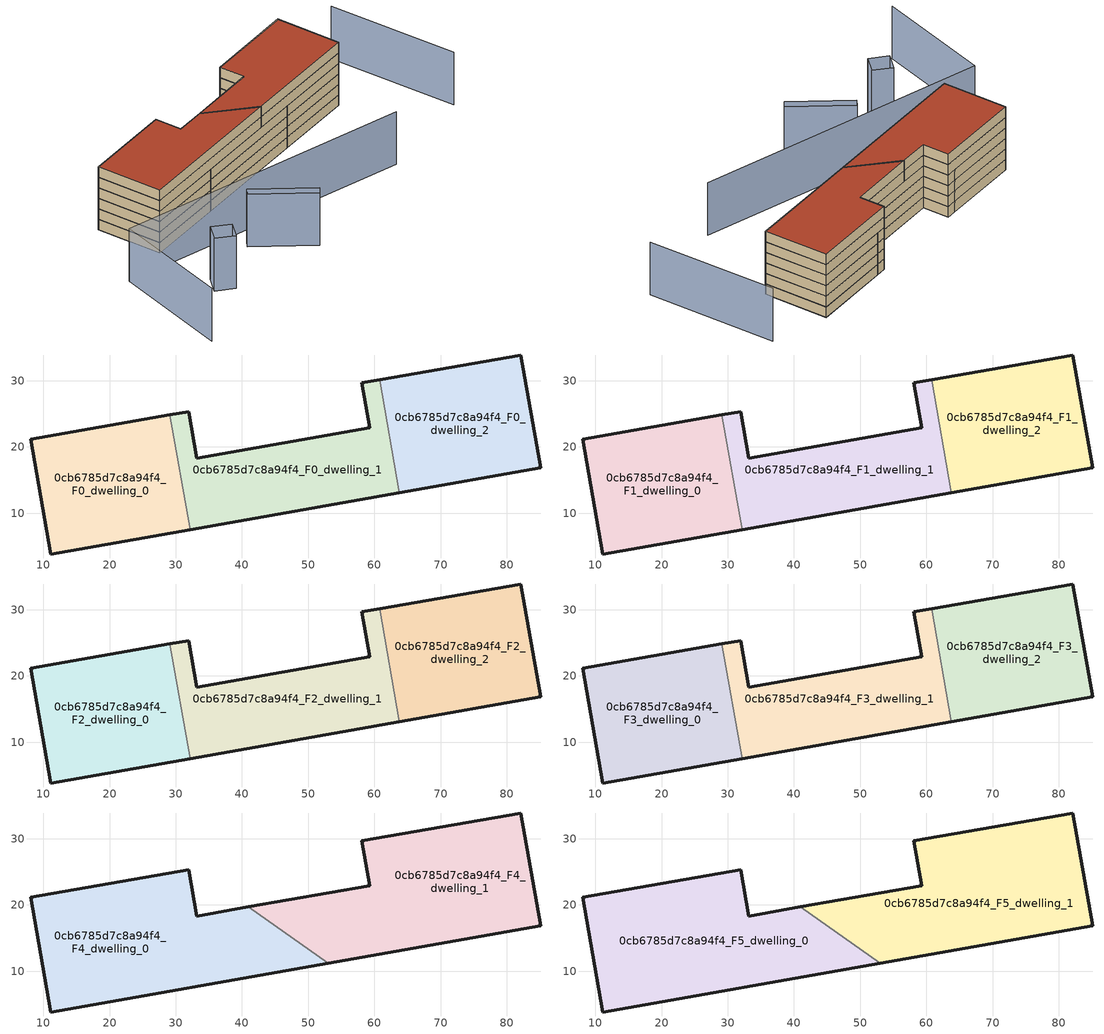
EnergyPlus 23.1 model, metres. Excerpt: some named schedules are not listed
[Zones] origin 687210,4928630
0cb6785d7c8a94f4_F0_dwelling_0
 floor ground (EU_floor_Construction): 32.17,7.52 29.12,24.84 8.13,21.14 11.15,3.82 z0
 wall outside (EU_wall_Construction): 32.17,7.52 11.15,3.82 8.13,21.14 29.12,24.84 z0:3
 wall to 0cb6785d7c8a94f4_F0_dwelling_1 (EU_wall_Construction): 29.12,24.84 32.17,7.52 z0:3
0cb6785d7c8a94f4_F0_dwelling_1
 floor ground (EU_floor_Construction): 63.78,13.07 60.78,30.13 58.09,29.66 59.27,22.91 33.16,18.32 31.93,25.33 29.12,24.84 32.17,7.52 z0
 wall outside (EU_wall_Construction): 63.78,13.07 32.17,7.52 / 29.12,24.84 31.93,25.33 33.16,18.32 59.27,22.91 58.09,29.66 60.78,30.13 z0:3
 wall to 0cb6785d7c8a94f4_F0_dwelling_2 (EU_wall_Construction): 60.78,30.13 63.78,13.07 z0:3
0cb6785d7c8a94f4_F0_dwelling_2
 floor ground (EU_floor_Construction): 85.1,16.82 82.1,33.88 60.78,30.13 63.78,13.07 z0
 wall outside (EU_wall_Construction): 60.78,30.13 82.1,33.88 85.1,16.82 63.78,13.07 z0:3
0cb6785d7c8a94f4_F1_dwelling_0
 floor to 0cb6785d7c8a94f4_F0_dwelling_0 (EU_floor_Construction): 32.17,7.52 29.12,24.84 8.13,21.14 11.15,3.82 z3
 wall outside (EU_wall_Construction): 32.17,7.52 11.15,3.82 8.13,21.14 29.12,24.84 z3:6
 wall to 0cb6785d7c8a94f4_F1_dwelling_1 (EU_wall_Construction): 29.12,24.84 32.17,7.52 z3:6
0cb6785d7c8a94f4_F1_dwelling_1
 floor to 0cb6785d7c8a94f4_F0_dwelling_1 (EU_floor_Construction): 63.78,13.07 60.78,30.13 58.09,29.66 59.27,22.91 33.16,18.32 31.93,25.33 29.12,24.84 32.17,7.52 z3
 wall outside (EU_wall_Construction): 63.78,13.07 32.17,7.52 / 29.12,24.84 31.93,25.33 33.16,18.32 59.27,22.91 58.09,29.66 60.78,30.13 z3:6
 wall to 0cb6785d7c8a94f4_F1_dwelling_2 (EU_wall_Construction): 60.78,30.13 63.78,13.07 z3:6
0cb6785d7c8a94f4_F1_dwelling_2
 floor to 0cb6785d7c8a94f4_F0_dwelling_2 (EU_floor_Construction): 85.1,16.82 82.1,33.88 60.78,30.13 63.78,13.07 z3
 wall outside (EU_wall_Construction): 60.78,30.13 82.1,33.88 85.1,16.82 63.78,13.07 z3:6
0cb6785d7c8a94f4_F2_dwelling_0
 floor to 0cb6785d7c8a94f4_F1_dwelling_0 (EU_floor_Construction): 32.17,7.52 29.12,24.84 8.13,21.14 11.15,3.82 z6
 wall outside (EU_wall_Construction): 32.17,7.52 11.15,3.82 8.13,21.14 29.12,24.84 z6:9
 wall to 0cb6785d7c8a94f4_F2_dwelling_1 (EU_wall_Construction): 29.12,24.84 32.17,7.52 z6:9
0cb6785d7c8a94f4_F2_dwelling_1
 floor to 0cb6785d7c8a94f4_F1_dwelling_1 (EU_floor_Construction): 63.78,13.07 60.78,30.13 58.09,29.66 59.27,22.91 33.16,18.32 31.93,25.33 29.12,24.84 32.17,7.52 z6
 wall outside (EU_wall_Construction): 63.78,13.07 32.17,7.52 / 29.12,24.84 31.93,25.33 33.16,18.32 59.27,22.91 58.09,29.66 60.78,30.13 z6:9
 wall to 0cb6785d7c8a94f4_F2_dwelling_2 (EU_wall_Construction): 60.78,30.13 63.78,13.07 z6:9
0cb6785d7c8a94f4_F2_dwelling_2
 floor to 0cb6785d7c8a94f4_F1_dwelling_2 (EU_floor_Construction): 85.1,16.82 82.1,33.88 60.78,30.13 63.78,13.07 z6
 wall outside (EU_wall_Construction): 60.78,30.13 82.1,33.88 85.1,16.82 63.78,13.07 z6:9
0cb6785d7c8a94f4_F3_dwelling_0
 floor to 0cb6785d7c8a94f4_F2_dwelling_0 (EU_floor_Construction): 32.17,7.52 29.12,24.84 8.13,21.14 11.15,3.82 z9
 wall outside (EU_wall_Construction): 32.17,7.52 11.15,3.82 8.13,21.14 29.12,24.84 z9:12
 wall to 0cb6785d7c8a94f4_F3_dwelling_1 (EU_wall_Construction): 29.12,24.84 32.17,7.52 z9:12
0cb6785d7c8a94f4_F3_dwelling_1
 floor to 0cb6785d7c8a94f4_F2_dwelling_1 (EU_floor_Construction): 63.78,13.07 60.78,30.13 58.09,29.66 59.27,22.91 33.16,18.32 31.93,25.33 29.12,24.84 32.17,7.52 z9
 wall outside (EU_wall_Construction): 63.78,13.07 32.17,7.52 / 29.12,24.84 31.93,25.33 33.16,18.32 59.27,22.91 58.09,29.66 60.78,30.13 z9:12
 wall to 0cb6785d7c8a94f4_F3_dwelling_2 (EU_wall_Construction): 60.78,30.13 63.78,13.07 z9:12
0cb6785d7c8a94f4_F3_dwelling_2
 floor to 0cb6785d7c8a94f4_F2_dwelling_2 (EU_floor_Construction): 85.1,16.82 82.1,33.88 60.78,30.13 63.78,13.07 z9
 wall outside (EU_wall_Construction): 60.78,30.13 82.1,33.88 85.1,16.82 63.78,13.07 z9:12
0cb6785d7c8a94f4_F4_dwelling_0
 floor to 0cb6785d7c8a94f4_F3_dwelling_0 (EU_floor_Construction): 32.17,7.52 29.12,24.84 8.13,21.14 11.15,3.82 z12
 floor to 0cb6785d7c8a94f4_F3_dwelling_1 (EU_floor_Construction): 53.05,11.19 40.93,19.69 33.16,18.32 31.93,25.33 29.12,24.84 32.17,7.52 z12
 wall outside (EU_wall_Construction): 53.06,11.19 11.15,3.82 8.13,21.14 31.93,25.33 33.16,18.32 40.93,19.69 z12:15
 wall to 0cb6785d7c8a94f4_F4_dwelling_1 (EU_wall_Construction): 40.93,19.69 53.05,11.19 z12:15
0cb6785d7c8a94f4_F4_dwelling_1
 floor to 0cb6785d7c8a94f4_F3_dwelling_1 (EU_floor_Construction): 63.78,13.07 60.78,30.13 58.09,29.66 59.27,22.91 40.93,19.69 53.05,11.19 z12
 floor to 0cb6785d7c8a94f4_F3_dwelling_2 (EU_floor_Construction): 85.1,16.82 82.1,33.88 60.78,30.13 63.78,13.07 z12
 wall outside (EU_wall_Construction): 40.93,19.69 59.27,22.91 58.09,29.66 82.1,33.88 85.1,16.82 53.06,11.19 z12:15
0cb6785d7c8a94f4_F5_dwelling_0
 floor to 0cb6785d7c8a94f4_F4_dwelling_0 (EU_floor_Construction): 53.05,11.19 40.93,19.69 33.16,18.32 31.93,25.33 8.13,21.14 11.15,3.82 z15
 wall outside (EU_wall_Construction): 53.06,11.19 11.15,3.82 8.13,21.14 31.93,25.33 33.16,18.32 40.93,19.69 z15:18
 wall to 0cb6785d7c8a94f4_F5_dwelling_1 (EU_wall_Construction): 40.93,19.69 53.05,11.19 z15:18
 roof outside (EU_roof_Construction): 40.93,19.69 53.06,11.19 11.15,3.82 8.13,21.14 31.93,25.33 33.16,18.32 z18
0cb6785d7c8a94f4_F5_dwelling_1
 floor to 0cb6785d7c8a94f4_F4_dwelling_1 (EU_floor_Construction): 85.1,16.82 82.1,33.88 58.09,29.66 59.27,22.91 40.93,19.69 53.05,11.19 z15
 wall outside (EU_wall_Construction): 40.93,19.69 59.27,22.91 58.09,29.66 82.1,33.88 85.1,16.82 53.06,11.19 z15:18
 roof outside (EU_roof_Construction): 82.1,33.88 85.1,16.82 53.06,11.19 40.93,19.69 59.27,22.91 58.09,29.66 z18
shading: -6.62,-30.59 -2.26,0.81 / -2.26,0.81 76.78,-10.16 / 104.12,-2.56 97.96,31.68 / 11.57,-12.29 15.97,-15.24 / 15.97,-15.24 13.2,-19.37 / 13.2,-19.37 8.8,-16.41 / 8.8,-16.41 11.57,-12.29 / 39.93,-20.91 27.49,-9.03 / 27.49,-9.03 28.99,-7.46 / 28.99,-7.46 41.43,-19.34 / 41.43,-19.34 39.93,-20.91 z0:15
[Building]
EU S2 Campaign: North Axis=0; Terrain=City; Solar Distribution=FullExterior
[Site:Location]
Bologna: Latitude=44.5; Longitude=11.25; Time Zone=1; Elevation=37
[SizingPeriod:WeatherFileDays]
AnnualSizingPeriod: Begin Month=1; Begin Day of Month=1; End Month=12; End Day of Month=31; Day of Week for Start Day=Monday; Use Weather File Daylight Saving Period=No; Use Weather File Rain and Snow Indicators=No
[MATERIAL]
EU_InternalMass_Material: Roughness=MediumRough; Thickness=0.1; Conductivity=1; Density=1800; Specific Heat=900; Thermal Absorptance=0.9; Solar Absorptance=0.7; Visible Absorptance=0.7
[MATERIAL:NOMASS] Roughness=MediumRough; Thermal Absorptance=0.9; Solar Absorptance=0.7; Visible Absorptance=0.7
Name | Thermal Resistance
EU_wall_NoMass | 0.905828
EU_roof_NoMass | 0.37593
EU_floor_NoMass | 0.67114
[CONSTRUCTION]
EU_wall_Construction: EU_wall_NoMass
EU_roof_Construction: EU_roof_NoMass
EU_floor_Construction: EU_floor_NoMass
EU_InternalMass_Construction: EU_InternalMass_Material
[ZONE] Type=1; Multiplier=1; Ceiling Height=autocalculate; Floor Area=autocalculate; Part of Total Floor Area=Yes
Name | Volume
0cb6785d7c8a94f4_F0_dwelling_0; 0cb6785d7c8a94f4_F1_dwelling_0; 0cb6785d7c8a94f4_F2_dwelling_0; 0cb6785d7c8a94f4_F3_dwelling_0 | 1125.03
0cb6785d7c8a94f4_F4_dwelling_0; 0cb6785d7c8a94f4_F5_dwelling_1 | 1687.54
0cb6785d7c8a94f4_F5_dwelling_0 | 1687.56
0cb6785d7c8a94f4_F0_dwelling_1; 0cb6785d7c8a94f4_F1_dwelling_1; 0cb6785d7c8a94f4_F2_dwelling_1; 0cb6785d7c8a94f4_F3_dwelling_1; 0cb6785d7c8a94f4_F0_dwelling_2; 0cb6785d7c8a94f4_F1_dwelling_2; 0cb6785d7c8a94f4_F2_dwelling_2; 0cb6785d7c8a94f4_F3_dwelling_2 | 1125.01
0cb6785d7c8a94f4_F4_dwelling_1 | 1687.5
[INTERNALMASS] Construction=EU_InternalMass_Construction
Name | Zone or ZoneList | Surface Area
0cb6785d7c8a94f4_F0_dwelling_0_EU_InternalMass | 0cb6785d7c8a94f4_F0_dwelling_0 | 375.01
0cb6785d7c8a94f4_F0_dwelling_1_EU_InternalMass | 0cb6785d7c8a94f4_F0_dwelling_1 | 375.002
0cb6785d7c8a94f4_F0_dwelling_2_EU_InternalMass | 0cb6785d7c8a94f4_F0_dwelling_2 | 375.004
0cb6785d7c8a94f4_F1_dwelling_0_EU_InternalMass | 0cb6785d7c8a94f4_F1_dwelling_0 | 375.01
0cb6785d7c8a94f4_F1_dwelling_1_EU_InternalMass | 0cb6785d7c8a94f4_F1_dwelling_1 | 375.002
0cb6785d7c8a94f4_F1_dwelling_2_EU_InternalMass | 0cb6785d7c8a94f4_F1_dwelling_2 | 375.004
0cb6785d7c8a94f4_F2_dwelling_0_EU_InternalMass | 0cb6785d7c8a94f4_F2_dwelling_0 | 375.01
0cb6785d7c8a94f4_F2_dwelling_1_EU_InternalMass | 0cb6785d7c8a94f4_F2_dwelling_1 | 375.002
0cb6785d7c8a94f4_F2_dwelling_2_EU_InternalMass | 0cb6785d7c8a94f4_F2_dwelling_2 | 375.004
0cb6785d7c8a94f4_F3_dwelling_0_EU_InternalMass | 0cb6785d7c8a94f4_F3_dwelling_0 | 375.01
0cb6785d7c8a94f4_F3_dwelling_1_EU_InternalMass | 0cb6785d7c8a94f4_F3_dwelling_1 | 375.002
0cb6785d7c8a94f4_F3_dwelling_2_EU_InternalMass | 0cb6785d7c8a94f4_F3_dwelling_2 | 375.004
0cb6785d7c8a94f4_F4_dwelling_0_EU_InternalMass | 0cb6785d7c8a94f4_F4_dwelling_0 | 562.519
0cb6785d7c8a94f4_F4_dwelling_1_EU_InternalMass | 0cb6785d7c8a94f4_F4_dwelling_1 | 562.514
0cb6785d7c8a94f4_F5_dwelling_0_EU_InternalMass | 0cb6785d7c8a94f4_F5_dwelling_0 | 562.519
0cb6785d7c8a94f4_F5_dwelling_1_EU_InternalMass | 0cb6785d7c8a94f4_F5_dwelling_1 | 562.514
[OTHEREQUIPMENT] Fuel Type=Electricity; Design Level Calculation Method=Watts/Area; Power per Zone Floor Area=1; Fraction Latent=0; Fraction Radiant=0; Fraction Lost=0; Carbon Dioxide Generation Rate=0; EndUse Subcategory=EU_Step8_InternalGains
Name | Zone or ZoneList or Space or SpaceList | Schedule
EU_Step8_InternalGain_0cb6785d7c8a94f4_F0_dwelling_0_f000 | 0cb6785d7c8a94f4_F0_dwelling_0 | EU_Step8_GainSchedule_0cb6785d7c8a94f4_F0_dwelling_0_f000
EU_Step8_InternalGain_0cb6785d7c8a94f4_F0_dwelling_1_f000 | 0cb6785d7c8a94f4_F0_dwelling_1 | EU_Step8_GainSchedule_0cb6785d7c8a94f4_F0_dwelling_1_f000
EU_Step8_InternalGain_0cb6785d7c8a94f4_F0_dwelling_2_f000 | 0cb6785d7c8a94f4_F0_dwelling_2 | EU_Step8_GainSchedule_0cb6785d7c8a94f4_F0_dwelling_2_f000
EU_Step8_InternalGain_0cb6785d7c8a94f4_F1_dwelling_0_f000 | 0cb6785d7c8a94f4_F1_dwelling_0 | EU_Step8_GainSchedule_0cb6785d7c8a94f4_F1_dwelling_0_f000
EU_Step8_InternalGain_0cb6785d7c8a94f4_F1_dwelling_1_f000 | 0cb6785d7c8a94f4_F1_dwelling_1 | EU_Step8_GainSchedule_0cb6785d7c8a94f4_F1_dwelling_1_f000
EU_Step8_InternalGain_0cb6785d7c8a94f4_F1_dwelling_2_f000 | 0cb6785d7c8a94f4_F1_dwelling_2 | EU_Step8_GainSchedule_0cb6785d7c8a94f4_F1_dwelling_2_f000
EU_Step8_InternalGain_0cb6785d7c8a94f4_F2_dwelling_0_f000 | 0cb6785d7c8a94f4_F2_dwelling_0 | EU_Step8_GainSchedule_0cb6785d7c8a94f4_F2_dwelling_0_f000
EU_Step8_InternalGain_0cb6785d7c8a94f4_F2_dwelling_1_f000 | 0cb6785d7c8a94f4_F2_dwelling_1 | EU_Step8_GainSchedule_0cb6785d7c8a94f4_F2_dwelling_1_f000
EU_Step8_InternalGain_0cb6785d7c8a94f4_F2_dwelling_2_f000 | 0cb6785d7c8a94f4_F2_dwelling_2 | EU_Step8_GainSchedule_0cb6785d7c8a94f4_F2_dwelling_2_f000
EU_Step8_InternalGain_0cb6785d7c8a94f4_F3_dwelling_0_f000 | 0cb6785d7c8a94f4_F3_dwelling_0 | EU_Step8_GainSchedule_0cb6785d7c8a94f4_F3_dwelling_0_f000
EU_Step8_InternalGain_0cb6785d7c8a94f4_F3_dwelling_1_f000 | 0cb6785d7c8a94f4_F3_dwelling_1 | EU_Step8_GainSchedule_0cb6785d7c8a94f4_F3_dwelling_1_f000
EU_Step8_InternalGain_0cb6785d7c8a94f4_F3_dwelling_2_f000 | 0cb6785d7c8a94f4_F3_dwelling_2 | EU_Step8_GainSchedule_0cb6785d7c8a94f4_F3_dwelling_2_f000
EU_Step8_InternalGain_0cb6785d7c8a94f4_F4_dwelling_0_f000 | 0cb6785d7c8a94f4_F4_dwelling_0 | EU_Step8_GainSchedule_0cb6785d7c8a94f4_F4_dwelling_0_f000
EU_Step8_InternalGain_0cb6785d7c8a94f4_F4_dwelling_1_f000 | 0cb6785d7c8a94f4_F4_dwelling_1 | EU_Step8_GainSchedule_0cb6785d7c8a94f4_F4_dwelling_1_f000
EU_Step8_InternalGain_0cb6785d7c8a94f4_F5_dwelling_0_f000 | 0cb6785d7c8a94f4_F5_dwelling_0 | EU_Step8_GainSchedule_0cb6785d7c8a94f4_F5_dwelling_0_f000
EU_Step8_InternalGain_0cb6785d7c8a94f4_F5_dwelling_1_f000 | 0cb6785d7c8a94f4_F5_dwelling_1 | EU_Step8_GainSchedule_0cb6785d7c8a94f4_F5_dwelling_1_f000
[ZONEVENTILATION:DESIGNFLOWRATE] Schedule=EU_AlwaysOn; Design Flow Rate Calculation Method=AirChanges/Hour; Air Changes per Hour=0.73129; Ventilation Type=Natural; Fan Pressure Rise=0; Fan Total Efficiency=1; Constant Term Coefficient=1; Temperature Term Coefficient=0; Velocity Term Coefficient=0; Velocity Squared Term Coefficient=0; Minimum Indoor Temperature=-100; Maximum Indoor Temperature=100; Delta Temperature=-100; Minimum Outdoor Temperature=-100; Maximum Outdoor Temperature=100; Maximum Wind Speed=40
Name | Zone or ZoneList or Space or SpaceList
EU_ConstantAir_0cb6785d7c8a94f4_F0_dwelling_0 | 0cb6785d7c8a94f4_F0_dwelling_0
EU_ConstantAir_0cb6785d7c8a94f4_F0_dwelling_1 | 0cb6785d7c8a94f4_F0_dwelling_1
EU_ConstantAir_0cb6785d7c8a94f4_F0_dwelling_2 | 0cb6785d7c8a94f4_F0_dwelling_2
EU_ConstantAir_0cb6785d7c8a94f4_F1_dwelling_0 | 0cb6785d7c8a94f4_F1_dwelling_0
EU_ConstantAir_0cb6785d7c8a94f4_F1_dwelling_1 | 0cb6785d7c8a94f4_F1_dwelling_1
EU_ConstantAir_0cb6785d7c8a94f4_F1_dwelling_2 | 0cb6785d7c8a94f4_F1_dwelling_2
EU_ConstantAir_0cb6785d7c8a94f4_F2_dwelling_0 | 0cb6785d7c8a94f4_F2_dwelling_0
EU_ConstantAir_0cb6785d7c8a94f4_F2_dwelling_1 | 0cb6785d7c8a94f4_F2_dwelling_1
EU_ConstantAir_0cb6785d7c8a94f4_F2_dwelling_2 | 0cb6785d7c8a94f4_F2_dwelling_2
EU_ConstantAir_0cb6785d7c8a94f4_F3_dwelling_0 | 0cb6785d7c8a94f4_F3_dwelling_0
EU_ConstantAir_0cb6785d7c8a94f4_F3_dwelling_1 | 0cb6785d7c8a94f4_F3_dwelling_1
EU_ConstantAir_0cb6785d7c8a94f4_F3_dwelling_2 | 0cb6785d7c8a94f4_F3_dwelling_2
EU_ConstantAir_0cb6785d7c8a94f4_F4_dwelling_0 | 0cb6785d7c8a94f4_F4_dwelling_0
EU_ConstantAir_0cb6785d7c8a94f4_F4_dwelling_1 | 0cb6785d7c8a94f4_F4_dwelling_1
EU_ConstantAir_0cb6785d7c8a94f4_F5_dwelling_0 | 0cb6785d7c8a94f4_F5_dwelling_0
EU_ConstantAir_0cb6785d7c8a94f4_F5_dwelling_1 | 0cb6785d7c8a94f4_F5_dwelling_1
[HVACTEMPLATE:THERMOSTAT] Constant Heating Setpoint=20; Constant Cooling Setpoint=50
EU_HeatOnly_0cb6785d7c8a94f4_F0_dwelling_0; EU_HeatOnly_0cb6785d7c8a94f4_F0_dwelling_1; EU_HeatOnly_0cb6785d7c8a94f4_F0_dwelling_2; EU_HeatOnly_0cb6785d7c8a94f4_F1_dwelling_0; EU_HeatOnly_0cb6785d7c8a94f4_F1_dwelling_1; EU_HeatOnly_0cb6785d7c8a94f4_F1_dwelling_2; EU_HeatOnly_0cb6785d7c8a94f4_F2_dwelling_0; EU_HeatOnly_0cb6785d7c8a94f4_F2_dwelling_1; EU_HeatOnly_0cb6785d7c8a94f4_F2_dwelling_2; EU_HeatOnly_0cb6785d7c8a94f4_F3_dwelling_0; EU_HeatOnly_0cb6785d7c8a94f4_F3_dwelling_1; EU_HeatOnly_0cb6785d7c8a94f4_F3_dwelling_2; EU_HeatOnly_0cb6785d7c8a94f4_F4_dwelling_0; EU_HeatOnly_0cb6785d7c8a94f4_F4_dwelling_1; EU_HeatOnly_0cb6785d7c8a94f4_F5_dwelling_0; EU_HeatOnly_0cb6785d7c8a94f4_F5_dwelling_1
[HVACTEMPLATE:ZONE:IDEALLOADSAIRSYSTEM] System Availability Schedule=EU_AlwaysOn; Maximum Heating Supply Air Temperature=50; Minimum Cooling Supply Air Temperature=13; Maximum Heating Supply Air Humidity Ratio=0.0156; Minimum Cooling Supply Air Humidity Ratio=0.0077; Heating Limit=NoLimit; Cooling Limit=NoLimit; Heating Availability Schedule=EU_AlwaysOn; Cooling Availability Schedule=EU_CoolingOff; Dehumidification Control Type=ConstantSensibleHeatRatio; Cooling Sensible Heat Ratio=0.7; Dehumidification Setpoint=60; Humidification Control Type=None; Humidification Setpoint=30; Outdoor Air Method=None; Outdoor Air Flow Rate per Person=0.00944; Outdoor Air Flow Rate per Zone Floor Area=0; Outdoor Air Flow Rate per Zone=0; Demand Controlled Ventilation Type=None; Outdoor Air Economizer Type=NoEconomizer; Heat Recovery Type=None; Sensible Heat Recovery Effectiveness=0.7; Latent Heat Recovery Effectiveness=0.65
Name | Template Thermostat
0cb6785d7c8a94f4_F0_dwelling_0 | EU_HeatOnly_0cb6785d7c8a94f4_F0_dwelling_0
0cb6785d7c8a94f4_F0_dwelling_1 | EU_HeatOnly_0cb6785d7c8a94f4_F0_dwelling_1
0cb6785d7c8a94f4_F0_dwelling_2 | EU_HeatOnly_0cb6785d7c8a94f4_F0_dwelling_2
0cb6785d7c8a94f4_F1_dwelling_0 | EU_HeatOnly_0cb6785d7c8a94f4_F1_dwelling_0
0cb6785d7c8a94f4_F1_dwelling_1 | EU_HeatOnly_0cb6785d7c8a94f4_F1_dwelling_1
0cb6785d7c8a94f4_F1_dwelling_2 | EU_HeatOnly_0cb6785d7c8a94f4_F1_dwelling_2
0cb6785d7c8a94f4_F2_dwelling_0 | EU_HeatOnly_0cb6785d7c8a94f4_F2_dwelling_0
0cb6785d7c8a94f4_F2_dwelling_1 | EU_HeatOnly_0cb6785d7c8a94f4_F2_dwelling_1
0cb6785d7c8a94f4_F2_dwelling_2 | EU_HeatOnly_0cb6785d7c8a94f4_F2_dwelling_2
0cb6785d7c8a94f4_F3_dwelling_0 | EU_HeatOnly_0cb6785d7c8a94f4_F3_dwelling_0
0cb6785d7c8a94f4_F3_dwelling_1 | EU_HeatOnly_0cb6785d7c8a94f4_F3_dwelling_1
0cb6785d7c8a94f4_F3_dwelling_2 | EU_HeatOnly_0cb6785d7c8a94f4_F3_dwelling_2
0cb6785d7c8a94f4_F4_dwelling_0 | EU_HeatOnly_0cb6785d7c8a94f4_F4_dwelling_0
0cb6785d7c8a94f4_F4_dwelling_1 | EU_HeatOnly_0cb6785d7c8a94f4_F4_dwelling_1
0cb6785d7c8a94f4_F5_dwelling_0 | EU_HeatOnly_0cb6785d7c8a94f4_F5_dwelling_0
0cb6785d7c8a94f4_F5_dwelling_1 | EU_HeatOnly_0cb6785d7c8a94f4_F5_dwelling_1
